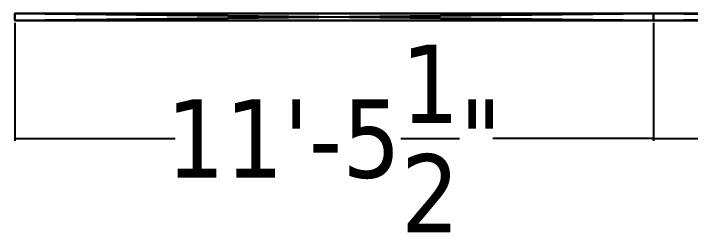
# Model space of a CAD drawing. Extents: x 0 to 301, y -46 to 159.
# Drawn here: x 3.7 to 149.5, y -45.6 to 1.5 of the extents above; entities that cross this region are included whole.
import ezdxf

# ---------------------------------------------------------------- set-up
doc = ezdxf.new("R2010")
doc.units = 0
doc.header["$MEASUREMENT"] = 0
doc.layers.get('0').update_dxf_attribs({"color": 13, "linetype": 'CONTINUOUS'})
doc.layers.get('DEFPOINTS').update_dxf_attribs({"linetype": 'CONTINUOUS'})
doc.layers.add('SCAFFOLDING', color=36, linetype='CONTINUOUS')
doc.styles.add('TAHOMA', font='Tahoma.ttf')
doc.dimstyles.new('DIMSTYLE1', dxfattribs={"dimtxt": 16.834525, "dimasz": 0.5, "dimexe": 0.5, "dimexo": 0.5, "dimgap": 0.1, "dimtad": 0, "dimtih": 1, "dimtoh": 1, "dimdec": 4, "dimzin": 0, "dimtxsty": 'TAHOMA', "dimblk": 'ARCHTICK', "dimcen": 0.09, "dimazin": 3, "dimtfac": 1, "dimtdec": 4, "dimtofl": 0, "dimtmove": 0, "dimatfit": 3, "dimtolj": 1, "dimtzin": 0})

# ---------------------------------------------------------------- blocks, each defined once
blk = doc.blocks.new('RIGGING_POINT_SUPPORT_2X8')
at = {"layer": 'SCAFFOLDING', "color": 0}
for p, q in [((0, 1.5), (137.49, 1.5)), ((0, 1.5), (0, 1.5, 7.5)), ((0, 1.5, 7.5), (137.49, 1.5, 7.5)), ((0, 0), (0, 1.5)), ((0, 0, 7.5), (0, 1.5, 7.5)), ((0, 1.5), (0, 1.5, 7.5)), ((0, 0), (0, 1.5)), ((0, 1.5), (137.49, 1.5)), ((0, 0, 7.5), (0, 1.5, 7.5)), ((0, 1.5, 7.5), (137.49, 1.5, 7.5)), ((137.49, 1.5), (137.49, 1.5, 7.5)), ((137.49, 1.5), (137.49, 0)), ((137.49, 1.5), (137.49, 0)), ((137.49, 1.5), (137.49, 1.5, 7.5)), ((137.49, 1.5, 7.5), (137.49, 1.49, 7.5)), ((137.49, 1.5, 7.5), (137.49, 1.49, 7.5)), ((137.49, 1.49, 7.5), (137.49, 0, 7.5)), ((137.49, 1.49, 7.5), (137.49, 0, 7.5)), ((137.49, 0), (0, 0)), ((137.49, 0, 7.5), (0, 0, 7.5)), ((0, 0), (0, 0, 7.5)), ((0, 0), (0, 0, 7.5)), ((137.49, 0), (0, 0)), ((137.49, 0, 7.5), (0, 0, 7.5)), ((137.49, 0), (137.49, 0, 7.5)), ((137.49, 0), (137.49, 0, 7.5))]:
    blk.add_line(p, q, dxfattribs=at)
mesh = blk.add_polyface(dxfattribs=at)
corners = [(0, 1.5, 7.5), (137.49, 1.5), (0, 1.5), (137.49, 1.5, 7.5)]
mesh.append_faces([[corners[k] for k in face] for face in [(0, 1, 2), (1, 0, 3)]], dxfattribs={"vtx0": -1, "color": 0})
mesh = blk.add_polyface(dxfattribs=at)
corners = [(0, 1.5, 7.5), (0, 0), (0, 0, 7.5), (0, 1.5)]
mesh.append_faces([[corners[k] for k in face] for face in [(0, 1, 2), (1, 0, 3)]], dxfattribs={"vtx0": -1, "color": 0})
mesh = blk.add_polyface(dxfattribs=at)
corners = [(137.49, 1.5), (0, 0), (0, 1.5), (137.49, 0)]
mesh.append_faces([[corners[k] for k in face] for face in [(0, 1, 2), (1, 0, 3)]], dxfattribs={"vtx0": -1, "color": 0})
mesh = blk.add_polyface(dxfattribs=at)
corners = [(137.49, 0, 7.5), (0, 1.5, 7.5), (0, 0, 7.5), (137.49, 1.5, 7.5), (137.49, 1.49, 7.5)]
mesh.append_faces([[corners[k] for k in face] for face in [(0, 1, 2), (3, 0, 4)]], dxfattribs={"vtx0": -1, "color": 0})
mesh.append_faces([[corners[k] for k in face] for face in [(1, 0, 3)]], dxfattribs={"vtx0": -1, "vtx1": -1, "color": 0})
mesh = blk.add_polyface(dxfattribs=at)
corners = [(137.49, 1.5), (137.49, 0, 7.5), (137.49, 0), (137.49, 1.49, 7.5), (137.49, 1.5, 7.5)]
mesh.append_faces([[corners[k] for k in face] for face in [(0, 1, 2), (3, 0, 4)]], dxfattribs={"vtx0": -1, "color": 0})
mesh.append_faces([[corners[k] for k in face] for face in [(1, 0, 3)]], dxfattribs={"vtx0": -1, "vtx1": -1, "color": 0})
mesh = blk.add_polyface(dxfattribs=at)
corners = [(137.49, 0, 7.5), (0, 0), (137.49, 0), (0, 0, 7.5)]
mesh.append_faces([[corners[k] for k in face] for face in [(0, 1, 2), (1, 0, 3)]], dxfattribs={"vtx0": -1, "color": 0})
blk = doc.blocks.new('_ARCHTICK')
at = {"color": 0, "linetype": 'BYBLOCK', "const_width": 0.15}
blk.add_lwpolyline([(-0.5, -0.5), (0.5, 0.5)], dxfattribs=at)
blk = doc.blocks.new('*D22')
at = {"layer": 'DEFPOINTS', "color": 0}
for p in [(4.02, 0), (141.51, 0), (141.51, -25.39)]:
    blk.add_point(p, dxfattribs=at)
at = {"layer": 'SCAFFOLDING', "color": 0}
for p, q in [((4.02, -0.5), (4.02, -25.89)), ((141.51, -0.5), (141.51, -25.89)), ((4.02, -25.39), (38.57, -25.39)), ((141.51, -25.39), (106.96, -25.39))]:
    blk.add_line(p, q, dxfattribs=at)
at = {"layer": 'SCAFFOLDING', "color": 0, "xscale": 0.5, "yscale": 0.5, "zscale": 0.5, "rotation": 180}
blk.add_blockref('_ARCHTICK', (4.02, -25.39), dxfattribs=at)
at = {"layer": 'SCAFFOLDING', "color": 0, "xscale": 0.5, "yscale": 0.5, "zscale": 0.5}
blk.add_blockref('_ARCHTICK', (141.51, -25.39), dxfattribs=at)
at = {"layer": 'SCAFFOLDING', "color": 0, "insert": (72.77, -25.39), "char_height": 16.8345, "attachment_point": 5, "style": 'TAHOMA'}
blk.add_mtext('\\A1;11\'-5{\\H1.000000x;\\S1/2;}"', dxfattribs=at)
blk = doc.blocks.new('*D23')
at = {"layer": 'DEFPOINTS', "color": 0}
for p in [(141.51, 0), (279, 0), (141.51, -25.39)]:
    blk.add_point(p, dxfattribs=at)
at = {"layer": 'SCAFFOLDING', "color": 0}
for p, q in [((141.51, -0.5), (141.51, -25.89)), ((279, -0.5), (279, -25.89)), ((141.51, -25.39), (176.06, -25.39)), ((279, -25.39), (244.45, -25.39))]:
    blk.add_line(p, q, dxfattribs=at)
at = {"layer": 'SCAFFOLDING', "color": 0, "xscale": 0.5, "yscale": 0.5, "zscale": 0.5, "rotation": 180}
blk.add_blockref('_ARCHTICK', (141.51, -25.39), dxfattribs=at)
at = {"layer": 'SCAFFOLDING', "color": 0, "xscale": 0.5, "yscale": 0.5, "zscale": 0.5}
blk.add_blockref('_ARCHTICK', (279, -25.39), dxfattribs=at)
at = {"layer": 'SCAFFOLDING', "color": 0, "insert": (210.26, -25.39), "char_height": 16.8345, "attachment_point": 5, "style": 'TAHOMA'}
blk.add_mtext('\\A1;11\'-5{\\H1.000000x;\\S1/2;}"', dxfattribs=at)

msp = doc.modelspace()

# ---------------------------------------------------------------- block references
at = {"layer": 'SCAFFOLDING', "color": 0}
for p in [(4.02037, 0), (141.51018, 0)]:
    msp.add_blockref('RIGGING_POINT_SUPPORT_2X8', p, dxfattribs=at)

# ---------------------------------------------------------------- dimensions: what is measured, and where the dimension line sits
at = {"layer": 'SCAFFOLDING', "color": 49}
for p1, picture, middle in [((4.02037, 0, 7.5), '*D22', (72.76527, -25.38864, 7.5)), ((278.99998, 0, 7.5), '*D23', (210.25508, -25.38864, 7.5))]:
    dim = msp.add_linear_dim(base=(141.51018, -25.38864, 7.5), p1=p1, p2=(141.51018, 0, 7.5), dimstyle='DIMSTYLE1', dxfattribs=at)
    dim.commit()
    dim.dimension.update_dxf_attribs({"geometry": picture, "text_midpoint": middle})

doc.saveas('drawing.dxf')
